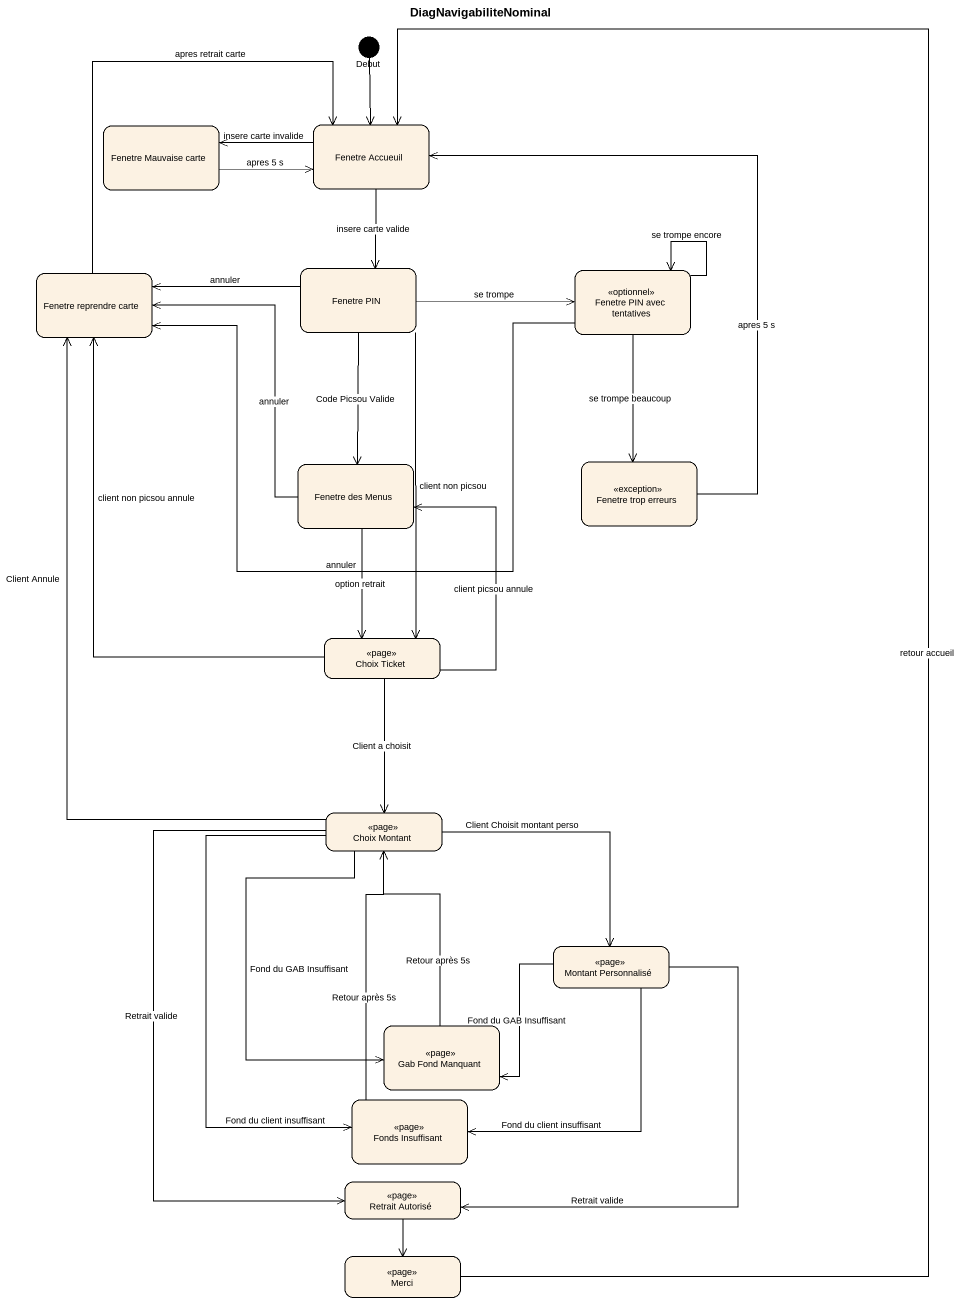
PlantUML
@startuml
title DiagNavigabiliteNominal
hide empty description
state Debut <<start>>
state "Fenetre Mauvaise carte" as Fenetre_Mauvaise_carte
state "Fenetre Accueuil" as Fenetre_Accueuil
state "Fenetre reprendre carte" as Fenetre_reprendre_carte
state "Fenetre PIN" as Fenetre_PIN
state "Fenetre PIN avec tentatives" as Fenetre_PIN_avec_tentatives <<optionnel>>
state "Fenetre des Menus" as Fenetre_des_Menus
state "Fenetre trop erreurs" as Fenetre_trop_erreurs <<exception>>
state "Choix Ticket" as Choix_Ticket <<page>>
state "Choix Montant" as Choix_Montant <<page>>
state "Montant Personnalisé" as Montant_Personnalisé <<page>>
state "Gab Fond Manquant" as Gab_Fond_Manquant <<page>>
state "Fonds Insuffisant" as Fonds_Insuffisant <<page>>
state "Retrait Autorisé" as Retrait_Autorisé <<page>>
state Merci <<page>>
Debut --> Fenetre_Accueuil
Fenetre_Mauvaise_carte -right-> Fenetre_Accueuil : apres 5 s
Fenetre_Accueuil -left-> Fenetre_Mauvaise_carte : insere carte invalide
Fenetre_Accueuil --> Fenetre_PIN : insere carte valide
Fenetre_reprendre_carte -right-> Fenetre_Accueuil : apres retrait carte
Fenetre_PIN -left-> Fenetre_reprendre_carte : annuler
Fenetre_PIN -right-> Fenetre_PIN_avec_tentatives : se trompe
Fenetre_PIN --> Fenetre_des_Menus : Code Picsou Valide
Fenetre_PIN --> Choix_Ticket : client non picsou
Fenetre_PIN_avec_tentatives -left-> Fenetre_reprendre_carte : annuler
Fenetre_PIN_avec_tentatives --> Fenetre_PIN_avec_tentatives : se trompe encore
Fenetre_PIN_avec_tentatives --> Fenetre_trop_erreurs : se trompe beaucoup
Fenetre_des_Menus -up-> Fenetre_reprendre_carte : annuler
Fenetre_des_Menus --> Choix_Ticket : option retrait
Fenetre_trop_erreurs -up-> Fenetre_Accueuil : apres 5 s
Choix_Ticket -up-> Fenetre_reprendre_carte : client non picsou annule
Choix_Ticket -up-> Fenetre_des_Menus : client picsou annule
Choix_Ticket --> Choix_Montant : Client a choisit
Choix_Montant -up-> Fenetre_reprendre_carte : Client Annule
Choix_Montant -right-> Montant_Personnalisé : Client Choisit montant perso
Choix_Montant --> Gab_Fond_Manquant : Fond du GAB Insuffisant
Choix_Montant --> Fonds_Insuffisant : Fond du client insuffisant
Choix_Montant --> Retrait_Autorisé : Retrait valide
Montant_Personnalisé -left-> Gab_Fond_Manquant : Fond du GAB Insuffisant
Montant_Personnalisé --> Fonds_Insuffisant : Fond du client insuffisant
Montant_Personnalisé --> Retrait_Autorisé : Retrait valide
Gab_Fond_Manquant -up-> Choix_Montant : Retour après 5s
Fonds_Insuffisant -up-> Choix_Montant : Retour après 5s
Retrait_Autorisé --> Merci
Merci -up-> Fenetre_Accueuil : retour accueil
@enduml
